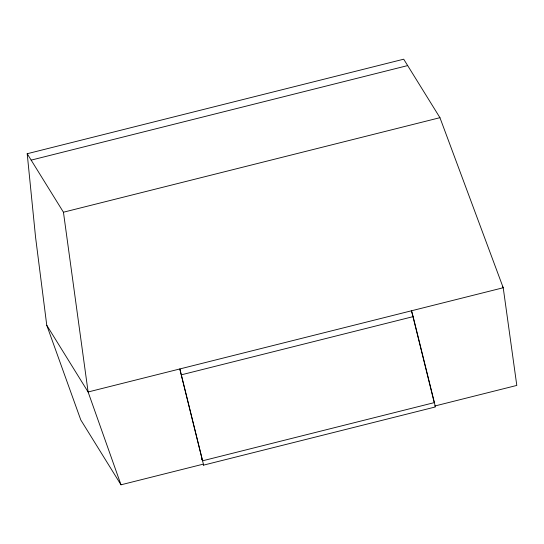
<?xml version="1.0" encoding="UTF-8"?>
<svg xmlns="http://www.w3.org/2000/svg" width="544" height="544" viewBox="0 0 544 544"><rect width="100%" height="100%" fill="white"/><g stroke="black" fill="none" stroke-linecap="round" stroke-linejoin="round"><path stroke-width="0.82" d="M201.559 458.912L202.422 460.312L179.819 368.954L203.64 465.134L203.048 464.202L120.992 484.806L80.784 419.927L46.764 325.271L35.564 237.218L27.2 153.728L403.702 59.194L439.946 117.681L503.22 287.749L516.8 385.424L434.744 406.028M31.164 160.126L407.667 65.586M27.2 153.728L63.444 212.214L439.946 117.681M181.431 374.802L413.127 316.622L411.509 310.78L434.119 402.132M202.708 460.768L434.404 402.587L413.127 316.622M203.612 465.12L435.336 406.96L434.404 402.587M502.343 286.328L503.22 287.749L88.108 391.986L46.764 325.271M120.992 484.806L88.108 391.986L63.444 212.214"/></g></svg>
